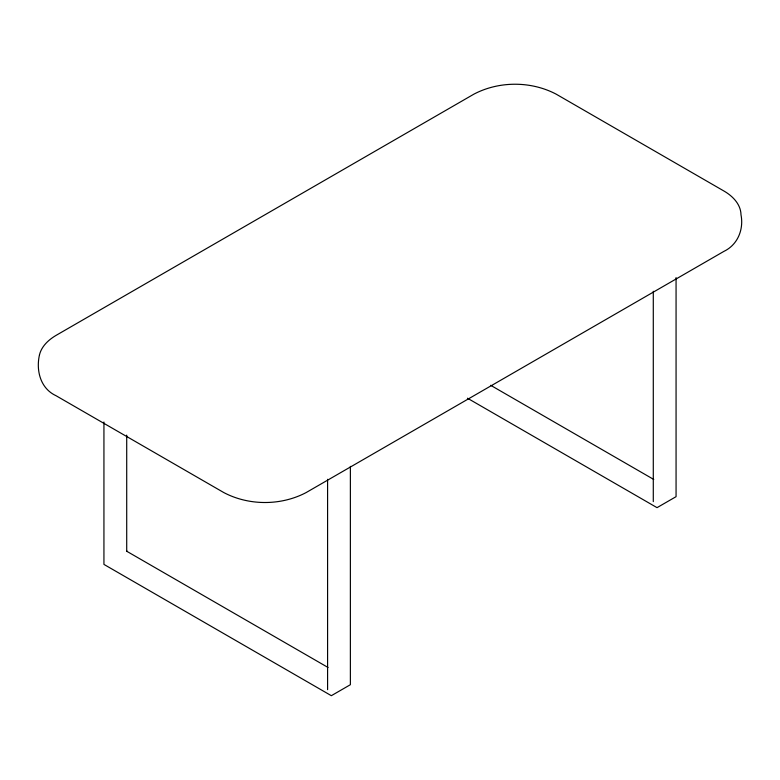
<?xml version="1.0" encoding="UTF-8"?>
<svg xmlns="http://www.w3.org/2000/svg" width="780" height="780" viewBox="0 0 780 780"><rect width="100%" height="100%" fill="white"/><g stroke="black" fill="none" stroke-linecap="round" stroke-linejoin="round"><path stroke-width="1.17" d="M490.669 385.3L653.757 479.456M467.464 398.209L657.033 507.653L676.065 496.665L676.065 277.592M328.058 667.495L126.711 551.245L126.711 435.113M126.711 550.768L127.13 551.489M653.289 291.272L653.289 501.637M350.376 466.372L350.376 684.703L331.344 695.692L103.935 564.398L103.935 422.009M327.59 479.31L327.59 689.676M39.497 354.754C35.88 370.471 40.394 388.518 56.023 395.704L223.87 492.609C248.986 505.81 280.956 505.81 306.072 492.609L723.976 251.335C737.714 244.764 743.896 229.408 741 214.773C740.815 204.214 732.586 196.014 723.976 191.041L556.13 94.136C531.014 80.935 499.044 80.935 473.928 94.136L56.023 335.41C48.613 339.778 41.662 346.135 39.497 354.754"/></g></svg>
